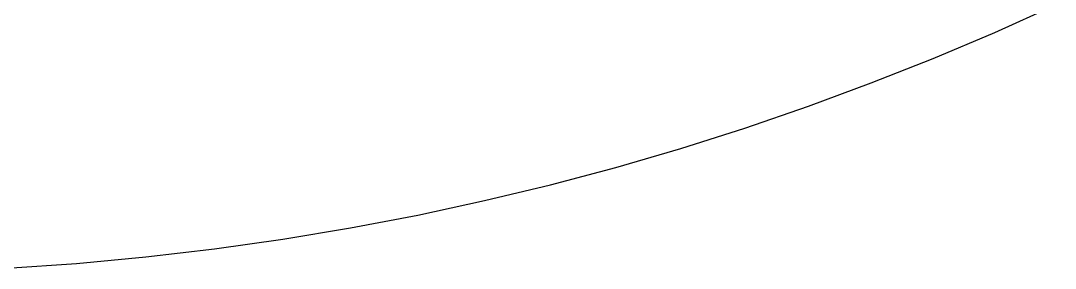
# Model space of a CAD drawing. Header units: millimetres. Extents: x -962 to 3068, y -237 to 2578.
# Drawn here: x 233.401 to 235.393, y 457.146 to 457.623 of the extents above; entities that cross this region are included whole.
import ezdxf

# ---------------------------------------------------------------- set-up
doc = ezdxf.new("R2010")
doc.units = ezdxf.units.MM
doc.header["$MEASUREMENT"] = 0
doc.layers.add('Utwórz2D linie widoczne', color=7, linetype='Continuous', true_color=0x000000)

msp = doc.modelspace()

# ---------------------------------------------------------------- linework, layer by layer
at = {"layer": 'Utwórz2D linie widoczne'}
for p, q in [((235.2764, 457.6004), (235.3931, 457.653)), ((235.1582, 457.5504), (235.2764, 457.6004)), ((235.0387, 457.503), (235.1582, 457.5504)), ((234.9177, 457.4583), (235.0387, 457.503)), ((234.7954, 457.4163), (234.9177, 457.4583)), ((234.6719, 457.3771), (234.7954, 457.4163)), ((234.5471, 457.3407), (234.6719, 457.3771)), ((234.4211, 457.3072), (234.5471, 457.3407)), ((234.2939, 457.2766), (234.4211, 457.3072)), ((234.1656, 457.2489), (234.2939, 457.2766)), ((234.0363, 457.2241), (234.1656, 457.2489)), ((233.9059, 457.2024), (234.0363, 457.2241)), ((233.7745, 457.1837), (233.9059, 457.2024)), ((233.6421, 457.1682), (233.7745, 457.1837)), ((233.3747, 457.1465), (233.5088, 457.1557)), ((233.5088, 457.1557), (233.6421, 457.1682))]:
    msp.add_line(p, q, dxfattribs=at)

doc.saveas('drawing.dxf')
